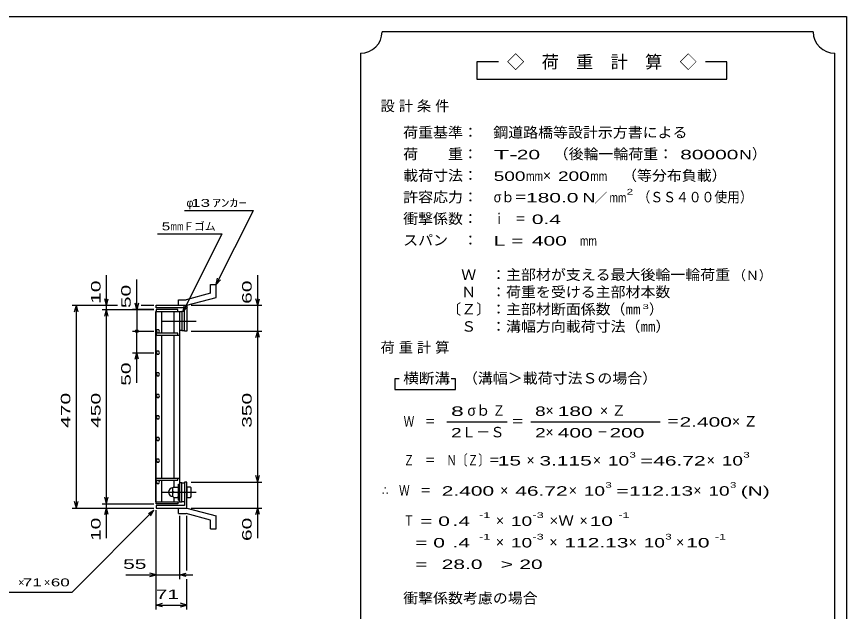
# Model space of a CAD drawing. Units: millimetres, scale not verified. Extents: x -1820 to 1731, y -1282 to 1054.
# Drawn here: x -194 to 1731, y -326 to 1054 of the extents above; entities that cross this region are included whole.
import ezdxf
from ezdxf.enums import TextEntityAlignment as Align

# ---------------------------------------------------------------- set-up
doc = ezdxf.new("R2010")
doc.units = ezdxf.units.MM
doc.header["$LTSCALE"] = 10
doc.linetypes.add('CHAIN', pattern=[18.5, 12, -1.5, 3.5, -1.5])
for name, color, linetype, lineweight in [('0_2', 150, 'Continuous', 25), ('16', 3, 'Continuous', 25), ('19', 6, 'Continuous', 25), ('22', 4, 'Continuous', 25), ('24', 2, 'Continuous', 25)]:
    doc.layers.add(name, color=color, linetype=linetype, lineweight=lineweight)
doc.styles.add('ベクトル', font='')
doc.styles.get('ベクトル').set_extended_font_data('ベクトル')

msp = doc.modelspace()

# ---------------------------------------------------------------- linework, layer by layer
at = {"layer": '0_2'}
for p, q in [((-1729, 1053.5), (1731, 1053.5)), ((1731, 1053.5), (1731, -1146.5))]:
    msp.add_line(p, q, dxfattribs=at)
at = {"layer": '16'}
for p, q in [((129.3, -71.5), (129.3, 369.5)), ((129.3, 369.5), (130, 369.5)), ((180, 374), (130, 374)), ((130, 374), (130, 369.5)), ((130, 369.5), (180, 369.5)), ((130, -71.5), (130, 369.5)), ((130, 369.5), (185, 369.5)), ((143.5, 319.5), (143.5, 369.5)), ((171.5, 319.5), (171.5, 369.5)), ((180, 369.5), (180, 374)), ((185, -71.5), (185, 369.5)), ((185, 369.5), (189.5, 369.5)), ((189.5, 369.5), (189.5, 325.5)), ((195.5, 369.5), (189.5, 369.5)), ((195.5, 325.5), (195.5, 369.5)), ((131.98, 327.45), (130, 323.97)), ((135.98, 327.48), (131.98, 327.45)), ((138, 324), (135.98, 327.48)), ((130, 323.97), (132.02, 320.52)), ((130, 319.5), (130, 315)), ((180, 319.5), (130, 319.5)), ((130, 315), (185, 315)), ((132.02, 320.52), (136.02, 320.55)), ((136.02, 320.55), (138, 324.03)), ((143.5, -17), (143.5, 315)), ((171.5, -17), (171.5, 315)), ((180, 315), (180, 319.5)), ((189.5, 325.5), (185, 325.5)), ((189.5, 325.5), (195.5, 325.5)), ((131.98, 277.45), (130, 273.97)), ((130, 273.97), (132.02, 270.52)), ((135.98, 277.48), (131.98, 277.45)), ((132.02, 270.52), (136.02, 270.55)), ((138, 274), (135.98, 277.48)), ((136.02, 270.55), (138, 274.03)), ((131.98, 227.45), (130, 223.97)), ((130, 223.97), (132.02, 220.52)), ((135.98, 227.48), (131.98, 227.45)), ((132.02, 220.52), (136.02, 220.55)), ((138, 224), (135.98, 227.48)), ((136.02, 220.55), (138, 224.03)), ((131.98, 177.45), (130, 173.97)), ((130, 173.97), (132.02, 170.52)), ((135.98, 177.48), (131.98, 177.45)), ((138, 174), (135.98, 177.48)), ((136.02, 170.55), (138, 174.03)), ((132.02, 170.52), (136.02, 170.55)), ((131.98, 127.45), (130, 123.97)), ((130, 123.97), (132.02, 120.52)), ((135.98, 127.48), (131.98, 127.45)), ((132.02, 120.52), (136.02, 120.55)), ((138, 124), (135.98, 127.48)), ((136.02, 120.55), (138, 124.03)), ((131.98, 77.45), (130, 73.97)), ((135.98, 77.48), (131.98, 77.45)), ((138, 74), (135.98, 77.48)), ((130, 73.97), (132.02, 70.52)), ((132.02, 70.52), (136.02, 70.55)), ((136.02, 70.55), (138, 74.03)), ((131.98, 27.45), (130, 23.97)), ((130, 23.97), (132.02, 20.52)), ((135.98, 27.48), (131.98, 27.45)), ((132.02, 20.52), (136.02, 20.55)), ((138, 24), (135.98, 27.48)), ((136.02, 20.55), (138, 24.03)), ((130, -21.5), (130, -17)), ((130, -17), (185, -17)), ((180, -21.5), (180, -17)), ((130, -21.5), (180, -21.5)), ((131.98, -22.55), (130, -26.03)), ((130, -26.03), (132.02, -29.48)), ((135.98, -22.52), (131.98, -22.55)), ((132.02, -29.48), (136.02, -29.45)), ((138, -26), (135.98, -22.52)), ((136.02, -29.45), (138, -25.97)), ((143.5, -71.5), (143.5, -21.5)), ((171, -37.5), (169, -39.5)), ((171, -37.5), (180, -37.5)), ((171.5, -36.5), (171.5, -21.5)), ((182, -39.5), (180, -37.5)), ((182, -68), (182, -31)), ((182, -31), (185, -31)), ((189.5, -27.5), (185, -27.5)), ((185, -68), (185, -31)), ((189.5, -71.5), (189.5, -27.5)), ((189.5, -27.5), (195.5, -27.5)), ((195.5, -27.5), (195.5, -71.5)), ((169, -59.5), (169, -39.5)), ((171, -49.5), (169, -47.5)), ((171, -49.5), (169, -51.5)), ((171, -49.5), (180, -49.5)), ((180, -49.5), (182, -47.5)), ((182, -51.5), (180, -49.5)), ((129.3, -71.5), (130, -71.5)), ((130, -71.5), (180, -71.5)), ((130, -76), (130, -71.5)), ((130, -71.5), (185, -71.5)), ((180, -76), (130, -76)), ((169, -59.5), (171, -61.5)), ((171, -61.5), (180, -61.5)), ((171.5, -71.5), (171.5, -62.5)), ((180, -61.5), (182, -59.5)), ((180, -71.5), (180, -76)), ((182, -68), (185, -68)), ((185, -71.5), (189.5, -71.5)), ((195.5, -71.5), (189.5, -71.5))]:
    msp.add_line(p, q, dxfattribs=at)
at = {"layer": '16', "linetype": 'CHAIN'}
for p, q in [((142, 347.5), (223, 347.5)), ((142, -49.5), (223, -49.5))]:
    msp.add_line(p, q, dxfattribs=at)
at = {"layer": '16'}
msp.add_arc((169, -49.5), 10, 90, 270, dxfattribs=at)
at = {"layer": '19'}
for p, q in [((256.11, 432.12), (269.11, 432.12)), ((256.11, 412.1), (256.11, 432.12)), ((269.11, 402.12), (269.11, 432.12)), ((256.11, 412.1), (199.78, 397.01)), ((181.49, 397.01), (199.78, 397.01)), ((181.49, 384.01), (181.49, 397.01)), ((201.5, 384), (269.11, 402.12)), ((130, 378), (130, 384)), ((130, 384), (201.5, 384)), ((195.5, 378), (130, 378)), ((181.5, 384), (201.5, 384)), ((195.5, 324), (195.5, 378)), ((201.5, 384), (201.5, 324)), ((201.5, 324), (195.5, 324)), ((201.5, -26), (195.5, -26)), ((195.5, -26), (195.5, -80)), ((201.5, -86), (201.5, -26)), ((209.5, -37.5), (201.5, -37.5)), ((201.5, -37.5), (201.5, -61.5)), ((211.5, -39.5), (209.5, -37.5)), ((201.5, -49.5), (209.5, -49.5)), ((211.5, -47.5), (209.5, -49.5)), ((209.5, -49.5), (211.5, -51.5)), ((211.5, -59.5), (211.5, -39.5)), ((201.5, -61.5), (209.5, -61.5)), ((209.5, -61.5), (211.5, -59.5)), ((130, -80), (130, -86)), ((195.5, -80), (130, -80)), ((130, -86), (201.5, -86)), ((181.49, -99.01), (181.49, -86.01)), ((181.5, -86), (201.5, -86)), ((201.5, -86), (269.11, -104.12)), ((181.49, -99.01), (199.78, -99.01)), ((256.11, -114.1), (199.78, -99.01)), ((256.11, -134.12), (256.11, -114.1)), ((269.11, -134.12), (269.11, -104.12)), ((256.11, -134.12), (269.11, -134.12))]:
    msp.add_line(p, q, dxfattribs=at)
at = {"layer": '22'}
for p, q in [((195.5, 604), (355.5, 604)), ((269.5, 432), (355.5, 604)), ((133, 549.5), (283, 549.5)), ((193, 369.5), (283, 549.5)), ((15, 384), (15, 454)), ((85, 374), (85, 444)), ((269.5, 432), (272.5, 446.6)), ((269.5, 432), (279.5, 443)), ((365.5, 384), (365.5, 454)), ((15, 384), (11, 399)), ((15, 384), (19, 399)), ((85, 374), (81, 389)), ((89, 389), (85, 374)), ((365.5, 384), (361.5, 399)), ((365.5, 384), (369.5, 399)), ((-65, 384), (40, 384)), ((-59, 369), (-55, 384)), ((-51, 369), (-55, 384)), ((-55, -86), (-55, 384)), ((5, 384), (40, 384)), ((5, 374), (125, 374)), ((11, 359), (15, 374)), ((15, 374), (15, 384)), ((19, 359), (15, 374)), ((15, -76), (15, 374)), ((125, 374), (75, 374)), ((85, 374), (85, 324)), ((95, 384), (125, 384)), ((95, 384), (125, 384)), ((193, 369.5), (196, 384.1)), ((193, 369.5), (203, 380.5)), ((211.5, 384), (375.5, 384)), ((365.5, 324), (365.5, 384)), ((75, 324), (125, 324)), ((85, 274), (85, 324)), ((211.5, 324), (375.5, 324)), ((361.5, 309), (365.5, 324)), ((369.5, 309), (365.5, 324)), ((365.5, -26), (365.5, 324)), ((75, 274), (125, 274)), ((81, 259), (85, 274)), ((89, 259), (85, 274)), ((85, 204), (85, 274)), ((365.5, -26), (361.5, -11)), ((365.5, -26), (369.5, -11)), ((211.5, -26), (375.5, -26)), ((365.5, -86), (365.5, -26)), ((-55, -86), (-59, -71)), ((-55, -86), (-51, -71)), ((5, -76), (125, -76)), ((15, -76), (11, -61)), ((15, -76), (19, -61)), ((15, -86), (15, -76)), ((-65, -86), (125, -86)), ((-65, -281), (125, -91)), ((5, -86), (125, -86)), ((11, -101), (15, -86)), ((19, -101), (15, -86)), ((15, -156), (15, -86)), ((112, -99), (125, -91)), ((117, -104), (125, -91)), ((130, -251), (130, -91)), ((130, -321), (130, -91)), ((211.5, -86), (375.5, -86)), ((361.5, -101), (365.5, -86)), ((369.5, -101), (365.5, -86)), ((365.5, -156), (365.5, -86)), ((185, -251), (185, -104)), ((201.5, -231), (201.5, -104)), ((60, -241), (130, -241)), ((130, -241), (115, -237)), ((115, -245), (130, -241)), ((130, -241), (185, -241)), ((185, -241), (200, -237)), ((200, -245), (185, -241)), ((185, -241), (215, -241)), ((201.5, -321), (201.5, -251)), ((-265, -281), (-65, -281)), ((130, -311), (145, -307)), ((201.5, -311), (186.5, -307)), ((145, -315), (130, -311)), ((130, -311), (201.5, -311)), ((186.5, -315), (201.5, -311))]:
    msp.add_line(p, q, dxfattribs=at)
msp.add_circle((85, 324), 3, dxfattribs=at)
at = {"layer": '24', "color": 4}
for p, q in [((1654, 1018.5), (654, 1018.5)), ((604, 968.5), (604, -581.5)), ((1704, -581.5), (1704, 968.5)), ((924, 948.5), (874, 948.5)), ((874, 948.5), (874, 908.5)), ((1454, 948.5), (1404, 948.5)), ((1454, 908.5), (1454, 948.5)), ((874, 908.5), (1454, 908.5)), ((694, 213.5), (684, 213.5)), ((684, 213.5), (684, 188.5)), ((824, 213.5), (814, 213.5)), ((824, 188.5), (824, 213.5)), ((684, 188.5), (824, 188.5)), ((804, 113.5), (944, 113.5)), ((999, 113.5), (1299, 113.5))]:
    msp.add_line(p, q, dxfattribs=at)
for centre, start, end in [((604, 1018.5), 270, 0), ((1704, 1018.5), 180, 270)]:
    msp.add_arc(centre, 50, start, end, dxfattribs=at)

# ---------------------------------------------------------------- texts
at = {"layer": '22', "color": 2, "style": 'ベクトル'}
for s, p in [('φ', (200.5, 621.5)), ('Ｆゴム', (193, 567)), ('×', (-190, -258.5)), ('×', (-130, -258.5))]:
    msp.add_text(s, height=18.33, dxfattribs=at).set_placement(p, align=Align.MIDDLE_LEFT)
for s, height, width, p in [(' 13 ', 18.33, 1.6, (200.5, 621.5)), ('ｱﾝｶｰ', 18.33, 1.6, (260.5, 621.5)), ('5', 18.33, 1.45, (143, 567)), ('mm', 18.33, 0.75, (163, 567)), (' 55 ', 21.99, 1.65, (40, -216)), (' 71 ', 18.33, 1.6, (-190, -258.5)), (' 60 ', 18.33, 1.6, (-125, -258.5)), (' 71 ', 21.99, 1.65, (115.75, -286))]:
    msp.add_text(s, height=height, dxfattribs=dict(at, width=width)).set_placement(p, align=Align.MIDDLE_LEFT)
at = {"layer": '22', "color": 2, "style": 'ベクトル', "width": 1.65}
for s, p in [(' 10 ', (-10, 374)), (' 50 ', (60, 364)), (' 60 ', (340.5, 374)), (' 50 ', (60, 184)), (' 470 ', (-80, 86.5)), (' 450 ', (-10, 86.5)), (' 350 ', (340.5, 86.5)), (' 10 ', (-10, -176)), (' 60 ', (340.5, -176))]:
    msp.add_text(s, height=21.99, rotation=90, dxfattribs=at).set_placement(p, align=Align.MIDDLE_LEFT)
at = {"layer": '24', "style": 'ベクトル'}
for s, height, p in [('◇\u3000荷\u3000重\u3000計\u3000算\u3000◇', 29.33, (944, 948.5)), ('）', 24.19, (1512, 735)), ('×', 24.19, (1027, 685)), ('／', 21.99, (1146.5, 633.5)), ('（Ｎ）', 21.99, (1468, 453.5)), ('）', 24.19, (1273, 375)), ('σｂ', 24.19, (852, 140)), ('×', 24.19, (1033, 140)), ('Ｌ－Ｓ', 24.19, (839, 90)), ('×', 24.19, (1033, 90)), ('×', 24.19, (989, 25)), ('×', 24.19, (1143, 25)), ('×', 24.19, (1407, 25)), ('×', 24.19, (928, -45)), ('×', 24.19, (1087, -45)), ('×', 24.19, (1376, -45)), ('×', 24.19, (918, -115)), ('×', 24.19, (1112, -115)), ('×', 24.19, (918, -165)), ('×', 24.19, (1042, -165)), ('×', 24.19, (1226, -165)), ('×', 24.19, (1336, -165))]:
    msp.add_text(s, height=height, dxfattribs=at).set_placement(p, align=Align.MIDDLE_LEFT)
for s, height, width, p in [('荷重基準：\u3000', 24.19, 1.05, (703, 785)), ('鋼道路橋等設計示方書による', 24.19, 1.05, (912, 785)), ('荷\u3000\u3000重：\u3000', 24.19, 1.05, (703, 735)), ('（後輪一輪荷重：', 24.19, 1.05, (1052, 735)), ('T-', 21.99, 2, (913, 733.5)), (' 20 ', 21.99, 1.65, (953, 733.5)), (' 80000', 21.99, 1.65, (1332, 733.5)), ('N', 21.99, 1.4, (1482, 733.5)), ('載荷寸法：\u3000', 24.19, 1.05, (703, 685)), ('500', 21.99, 1.5, (913, 683.5)), ('200', 21.99, 1.5, (1062, 683.5)), ('\u3000（等分布負載）', 24.19, 1.05, (1176, 685)), ('mm', 21.99, 0.8, (988, 683.5)), ('mm', 21.99, 0.8, (1137, 683.5)), ('許容応力：\u3000', 24.19, 1.05, (703, 635)), ('σｂ＝', 24.19, 0.9, (913, 635)), ('180.0', 21.99, 1.65, (988, 633.5)), ('N', 21.99, 1.4, (1119, 633.5)), ('mm', 21.99, 0.8, (1181.5, 633.5)), ('2', 13.2, 1.5, (1221.5, 647.5)), ('（ＳＳ４００使用）', 24.19, 0.9, (1246.5, 635)), ('衝撃係数：\u3000', 24.19, 1.05, (703, 585)), ('ｉ\u3000＝', 24.19, 0.75, (913, 585)), (' 0.4', 21.99, 1.65, (988, 583.5)), ('スパン\u3000：\u3000', 24.19, 1.05, (703, 535)), ('L =', 21.99, 1.65, (913, 533.5)), (' 400 ', 21.99, 1.65, (988, 533.5)), ('mm', 21.99, 0.8, (1113, 533.5)), ('\u3000Ｗ\u3000：主部材が支える最大後輪一輪荷重', 24.19, 1.05, (803, 455)), ('\u3000Ｎ\u3000：荷重を受ける主部材本数', 24.19, 1.05, (803, 415)), ('〔Ｚ〕：主部材断面係数（㎜', 24.19, 1.05, (803, 375)), ('3', 11, 1.8, (1258, 381)), ('\u3000Ｓ\u3000：溝幅方向載荷寸法（㎜）', 24.19, 1.05, (803, 335)), ('\u3000（溝幅＞載荷寸法Ｓの場合）', 24.19, 1.05, (807, 215)), ('横断溝', 24.19, 1.1, (703, 215)), ('8', 21.99, 1.8, (814, 138.5)), ('Ｚ', 24.19, 0.9, (910, 140)), ('8', 21.99, 1.5, (1009, 138.5)), (' 180 ', 21.99, 1.65, (1048, 138.5)), ('Ｗ\u3000＝', 24.19, 0.75, (704, 115)), ('＝', 24.19, 0.9, (954, 115)), ('＝', 24.19, 0.9, (1314, 115)), ('2.400', 21.99, 1.65, (1344, 113.5)), ('2', 21.99, 1.5, (814, 88.5)), ('2', 21.99, 1.5, (1009, 88.5)), (' 400 ', 21.99, 1.65, (1048, 88.5)), (' 200 ', 21.99, 1.65, (1168, 88.5)), ('－', 24.19, 0.75, (1153, 90)), ('Ｚ\u3000＝\u3000Ｎ〔Ｚ〕＝', 24.19, 0.75, (704, 25)), ('3', 13.2, 1.5, (1228, 37.5)), ('3', 13.2, 1.5, (1492, 37.5)), (' 15 ', 21.99, 1.65, (909, 23.5)), ('3.115', 21.99, 1.65, (1019, 23.5)), ('10', 21.99, 1.5, (1178, 23.5)), ('=', 21.99, 1.7, (1253, 23.5)), ('46.72', 21.99, 1.65, (1283, 23.5)), ('10', 21.99, 1.5, (1442, 23.5)), ('∴\u3000Ｗ\u3000＝', 24.19, 0.75, (654, -45)), (' 2.400', 21.99, 1.65, (779, -46.5)), ('46.72', 21.99, 1.65, (963, -46.5)), ('10', 21.99, 1.5, (1122, -46.5)), ('3', 13.2, 1.5, (1172, -32.5)), ('112.13', 21.99, 1.65, (1227, -46.5)), ('10', 21.99, 1.5, (1411, -46.5)), ('3', 13.2, 1.5, (1461, -32.5)), ('(N)', 21.99, 1.65, (1486, -46.5)), ('=', 21.99, 1.7, (1197, -46.5)), ('-1', 13.2, 1.65, (879, -102.5)), ('-3', 13.2, 1.65, (1003, -102.5)), ('-1', 13.2, 1.65, (1202, -102.5)), ('Ｔ', 24.19, 0.75, (704, -115)), (' = 0', 21.99, 1.65, (729, -116.5)), (' .4 ', 21.99, 1.65, (804, -116.5)), ('10', 21.99, 1.5, (953, -116.5)), ('×Ｗ', 24.19, 1.1, (1042, -115)), (' 10 ', 21.99, 1.65, (1122, -116.5)), ('-1', 13.2, 1.65, (879, -152.5)), ('-3', 13.2, 1.65, (1003, -152.5)), ('3', 13.2, 1.5, (1311, -152.5)), ('-1', 13.2, 1.65, (1426, -152.5)), ('  = 0', 21.99, 1.65, (704, -166.5)), (' .4 ', 21.99, 1.65, (804, -166.5)), ('10', 21.99, 1.5, (953, -166.5)), ('112.13', 21.99, 1.65, (1077, -166.5)), ('10', 21.99, 1.5, (1261, -166.5)), (' 10 ', 21.99, 1.65, (1346, -166.5)), (' 28.0', 21.99, 1.65, (779, -216.5)), ('>', 21.99, 1.7, (929, -216.5)), (' 20 ', 21.99, 1.65, (959, -216.5)), ('  =', 21.99, 1.65, (704, -216.5)), ('衝撃係数考慮の場合', 24.19, 1.05, (703, -295))]:
    msp.add_text(s, height=height, dxfattribs=dict(at, width=width)).set_placement(p, align=Align.MIDDLE_LEFT)
at = {"layer": '24', "char_height": 24.19, "attachment_point": 4, "style": 'ベクトル'}
for s, insert in [('\\T1.28;設計条件', (650.5, 845)), ('\\T1.28;荷重計算', (650.5, 285)), ('\\T1.42;×Ｚ', (1159.5, 140)), ('\\T1.42;×Ｚ', (1465.5, 115))]:
    msp.add_mtext(s, dxfattribs=dict(at, insert=insert))

doc.saveas('drawing.dxf')
